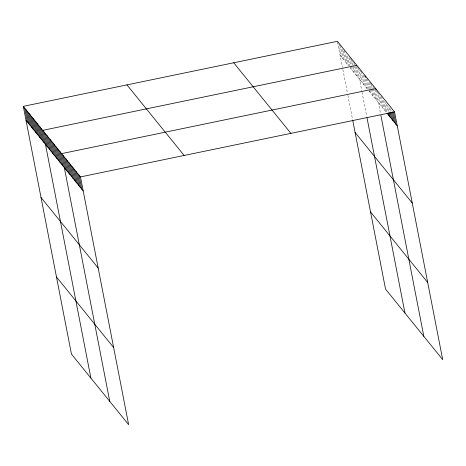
<?xml version="1.0" encoding="UTF-8"?>
<svg xmlns="http://www.w3.org/2000/svg" width="466" height="466" viewBox="0 0 466 466"><rect width="100%" height="100%" fill="white"/><g stroke="black" fill="none" stroke-linecap="round" stroke-linejoin="round"><path stroke-width="0.35" stroke-dasharray="2.33 1.75" d="M340.087 55.314L348.417 65.595L346.244 54.4M350.152 67.739L367.511 89.163M368.961 90.952L386.378 112.452M390.595 108.619L391.277 112.12M389.279 107.529L390.094 111.729M387.695 105.036L389.052 112.038M386.378 103.947L388.009 112.341M384.788 101.454L386.966 112.65M383.471 100.365L385.65 111.56M381.613 96.474L384.2 109.766M380.571 96.782L382.749 107.972M378.712 92.891L381.299 106.184M377.262 91.097L379.842 104.39M375.945 90.008L380.477 113.314M374.769 89.612L376.942 100.807M372.905 85.721L373.313 87.824M373.452 88.523L375.491 99.019M371.454 83.932L372.27 88.126M372.41 88.831L374.041 97.225M370.004 82.138L371.227 88.435M371.361 89.134L372.59 95.431M368.961 82.447L371.134 93.643M367.103 78.556L369.142 89.053M369.276 89.752L369.684 91.849M366.06 78.865L368.099 89.361M364.196 74.974L366.783 88.266M363.154 75.282L365.332 86.478M361.296 71.391L363.882 84.684M359.845 69.597L362.432 82.89M358.395 67.809L360.975 81.101M356.944 66.015L361.75 90.736M362.024 92.163L366.748 116.453M355.96 66.399L358.138 77.595M354.166 62.584L356.752 75.882M352.779 60.871L353.595 65.071M353.729 65.77L355.36 74.164M351.387 59.159L353.974 72.451M350.001 57.446L351.498 65.141M351.632 65.84L352.581 70.739M349.017 57.831L350.514 65.525M350.653 66.224L351.195 69.026M347.63 56.118L349.535 65.91M344.444 50.59L347.03 63.883M343.465 50.975L345.644 62.17M342.079 49.256L344.252 60.452M340.279 45.447L342.865 58.739M338.893 43.734L341.479 57.027M337.506 42.016L342.446 67.454M342.865 69.597L347.444 93.171M347.863 95.314L352.581 119.599"/><path stroke-width="0.7" d="M23.3 106.341L80.472 176.923L128.633 424.683L71.461 354.102L23.3 106.341L337.367 41.317L394.539 111.898L442.7 359.659L385.528 289.077L352.721 120.31M356.805 65.316L42.738 130.34L90.899 378.101M80.472 176.923L394.539 111.898M387.1 113.349L397.259 125.89M355.08 132.455L412.253 203.036M370.534 211.937L427.706 282.512M233.728 62.776L290.901 133.358M126.944 84.882L184.117 155.463M26.02 120.339L83.193 190.914M41.014 197.479L98.186 268.061M56.462 276.961L113.64 347.537M393.496 112.207L395.809 124.102M392.32 111.811L394.358 122.308M391.277 112.12L392.908 120.513M390.228 112.428L391.457 118.725M389.186 112.737L390.001 116.931M388.143 113.04L388.551 115.143M375.945 90.008L375.672 88.604L61.605 153.629L109.766 401.389M380.891 115.457L423.833 336.365M365.513 76.063L365.787 77.467M367.022 117.881L404.966 313.076M79.022 175.129L81.742 189.126M77.572 173.34L80.292 187.332M76.121 171.546L78.841 185.544M74.665 169.758L77.385 183.75M73.214 167.964L75.935 181.956M71.764 166.17L74.484 180.167M70.314 164.381L73.034 178.373M68.863 162.587L71.583 176.585M67.413 160.799L70.133 174.791M65.962 159.005L68.683 172.997M64.506 157.217L67.226 171.208M63.056 155.423L65.776 169.414M60.155 151.84L62.875 165.832M58.704 150.046L61.425 164.044M57.254 148.258L59.974 162.25M55.798 146.464L58.518 160.455M54.347 144.67L57.068 158.667M52.897 142.881L55.617 156.873M51.446 141.087L54.167 155.085M49.996 139.299L52.716 153.291M48.546 137.505L51.266 151.502M47.095 135.717L49.815 149.708M45.639 133.923L48.359 147.914M44.188 132.128L46.909 146.126M41.352 128.628L44.072 142.619M39.959 126.909L42.68 140.907M38.573 125.197L41.293 139.188M37.187 123.484L39.907 137.476M35.795 121.772L38.515 135.763M34.408 120.053L37.129 134.051M33.022 118.341L35.742 132.332M31.63 116.628L34.35 130.62M30.243 114.916L32.964 128.907M28.851 113.197L31.572 127.195M27.465 111.485L30.185 125.476M26.079 109.772L28.799 123.764M24.686 108.06L27.407 122.051"/></g></svg>
